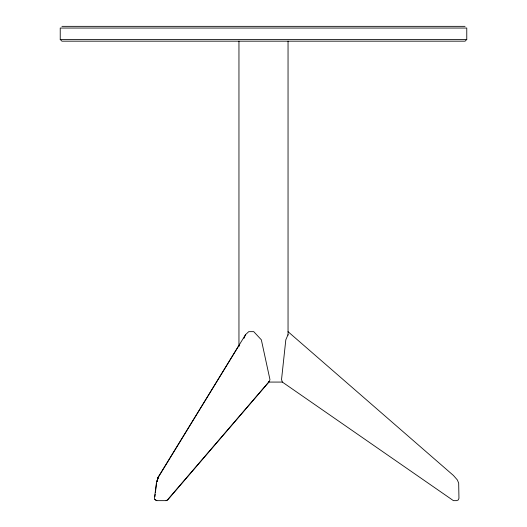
<?xml version="1.0" encoding="UTF-8"?>
<svg xmlns="http://www.w3.org/2000/svg" width="527" height="527" viewBox="0 0 527 527"><rect width="100%" height="100%" fill="white"/><g stroke="black" fill="none" stroke-linecap="round" stroke-linejoin="round"><path stroke-width="0.79" d="M156.96 481.586L158.153 477.179L245.523 334.678L248.744 331.654L253.737 331.654L261.339 339.816L269.949 379.532L269.455 381.298L167.441 499.952L166.077 500.65M154.866 496.717L155.169 494.326M155.373 492.725L156.585 483.154M157.125 481.658L158.153 477.179L156.381 483.154L154.457 498.311L154.701 499.471L156.638 500.65L166.282 500.65L167.645 499.952L268.922 381.923M157 481.144L158.357 477.179L239.08 345.205M243.961 338.347L245.523 334.678M288.019 334.678L285.818 339.816L281.53 379.532L282.347 382.075L453.437 500.65L456.619 500.65L458.266 499.965L458.951 498.311L458.681 483.154L457.35 479.939L453.437 475.466L288.019 331.654M466.77 39.479L465.077 41.172L61.922 41.172L60.23 39.479L60.23 28.043L466.77 28.043L466.77 39.479L60.23 39.479M269.455 381.298L268.335 382.075L282.347 382.075M61.922 26.35L465.077 26.35M156.842 500.65L154.905 499.471M288.045 41.172L288.045 335.139M238.955 41.172L238.955 346.667"/></g></svg>
